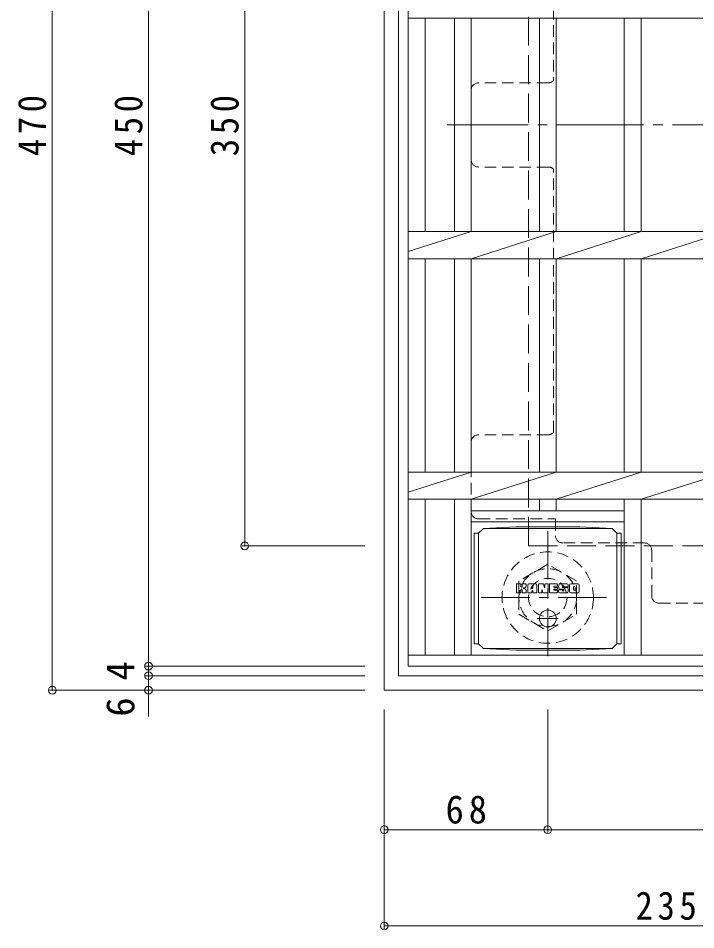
# Model space of a CAD drawing. Units: millimetres at full size, sheet at 1:4. Extents: x -1079 to 1079, y -788 to 743.
# Drawn here: x -897.2 to -615.5, y 20.9 to 399.8 of the extents above; entities that cross this region are included whole.
import ezdxf
from ezdxf.enums import TextEntityAlignment as Align

# ---------------------------------------------------------------- set-up
doc = ezdxf.new("R2010")
doc.units = ezdxf.units.MM
doc.header["$LTSCALE"] = 4
doc.header["$PDMODE"] = 32
doc.header["$PDSIZE"] = 3.2
for name, pattern in [('CHAIN1', [8, 5, -1, 1, -1]), ('CHAIN2', [12, 9, -1, 1, -1]), ('DASHED1', [1.8, 1.2, -0.6]), ('DASHED3', [4, 3, -1])]:
    doc.linetypes.add(name, pattern=pattern)
for name, color, linetype, lineweight in [('4-1', 3, 'Continuous', 9), ('4-2', 3, 'Continuous', 9), ('4-4', 7, 'Continuous', 9), ('4-7', 2, 'Continuous', 9), ('4-9', 2, 'Continuous', 9), ('4-F', 7, 'Continuous', 9)]:
    doc.layers.add(name, color=color, linetype=linetype, lineweight=lineweight)
doc.styles.add('ＭＳ ゴシック', font='')
doc.styles.get('ＭＳ ゴシック').set_extended_font_data('MS Gothic')

msp = doc.modelspace()

# ---------------------------------------------------------------- linework, layer by layer
at = {"layer": '4-1', "color": 2}
for p, q in [((-745, 120.497), (-745, 590.497)), ((-739, 126.497), (-739, 584.497)), ((-739, 126.497), (-281, 126.497)), ((-275, 120.497), (-745, 120.497))]:
    msp.add_line(p, q, dxfattribs=at)
at = {"layer": '4-1', "color": 2, "linetype": 'DASHED3'}
for q in [(-685, 530.497), (-335, 180.497)]:
    msp.add_line((-685, 180.497), q, dxfattribs=at)
at = {"layer": '4-1', "color": 2, "linetype": 'CHAIN1'}
for p, q in [((-676.999, 186.634), (-676.999, 131.36)), ((-704.636, 158.997), (-649.363, 158.997))]:
    msp.add_line(p, q, dxfattribs=at)
at = {"layer": '4-1', "color": 2, "linetype": 'DASHED1'}
msp.add_lwpolyline([(-664.999, 152.069), (-664.999, 165.926), (-676.999, 172.854), (-688.999, 165.926), (-688.999, 152.069), (-676.999, 145.141)], close=True, dxfattribs=at)
for radius in [19, 12, 8]:
    msp.add_circle((-676.999, 158.997), radius, dxfattribs=at)
at = {"layer": '4-2'}
for p, q in [((-735, 130.497), (-735, 580.497)), ((-735, 399.847), (-284.999, 399.847)), ((-728, 311.148), (-728, 399.847)), ((-715.799, 311.148), (-715.799, 399.847)), ((-708.799, 311.148), (-708.799, 399.847)), ((-680.499, 311.148), (-680.499, 399.847)), ((-673.499, 311.148), (-673.499, 399.847)), ((-645.199, 311.148), (-645.199, 399.847)), ((-638.199, 311.148), (-638.199, 399.847)), ((-735, 302.825), (-708.799, 311.148)), ((-735, 311.148), (-329.349, 311.148)), ((-708.799, 299.848), (-673.499, 311.148)), ((-673.499, 299.848), (-638.199, 311.148)), ((-638.2, 299.848), (-602.9, 311.148)), ((-735, 299.847), (-340.65, 299.847)), ((-728, 211.148), (-728, 299.847)), ((-715.799, 211.148), (-715.799, 299.847)), ((-708.799, 211.148), (-708.799, 299.847)), ((-680.499, 211.148), (-680.499, 299.847)), ((-673.499, 211.148), (-673.499, 299.847)), ((-645.199, 211.148), (-645.199, 299.847)), ((-638.199, 211.148), (-638.199, 299.847)), ((-735, 202.825), (-708.799, 211.148)), ((-735, 211.148), (-429.349, 211.148)), ((-708.799, 199.848), (-673.499, 211.148)), ((-673.499, 199.848), (-638.199, 211.148)), ((-638.2, 199.848), (-602.9, 211.148)), ((-735, 199.847), (-440.65, 199.847)), ((-728, 134.997), (-728, 199.847)), ((-715.799, 134.997), (-715.799, 199.847)), ((-708.799, 134.997), (-708.799, 199.847)), ((-680.499, 194.997), (-680.499, 199.847)), ((-673.499, 194.997), (-673.499, 199.847)), ((-645.199, 134.997), (-645.199, 199.847)), ((-638.199, 134.997), (-638.199, 199.847)), ((-708.799, 194.997), (-645.199, 194.997)), ((-708.799, 190.497), (-645.199, 190.497)), ((-505.5, 134.997), (-735, 134.997)), ((-284.999, 130.497), (-735, 130.497))]:
    msp.add_line(p, q, dxfattribs=at)
at = {"layer": '4-4'}
for p, q in [((-883, 590.497), (-883, 120.497)), ((-843, 580.497), (-843, 130.497)), ((-803, 180.497), (-803, 530.497)), ((-804.2, 180.497), (-753, 180.497)), ((-844.2, 130.497), (-753, 130.497)), ((-843, 130.497), (-843, 126.498)), ((-844.2, 126.498), (-753, 126.498)), ((-843, 126.498), (-843, 120.497)), ((-884.2, 120.497), (-753, 120.497)), ((-843, 120.497), (-843, 109.497)), ((-745, 21.297), (-745, 112.497)), ((-676.999, 61.297), (-676.999, 112.497)), ((-745, 62.497), (-676.999, 62.497)), ((-676.999, 62.497), (-359, 62.497)), ((-745, 22.497), (-510, 22.497))]:
    msp.add_line(p, q, dxfattribs=at)
for p in [(-803, 180.497), (-843, 130.497), (-843, 126.498), (-883, 120.497), (-843, 120.497), (-745, 62.497), (-676.999, 62.497), (-745, 22.497)]:
    msp.add_point(p, dxfattribs=at)
at = {"layer": '4-7', "linetype": 'DASHED1'}
for p, q in [((-674.6, 483.339), (-674.6, 373.958)), ((-676.8, 372.998), (-705.803, 372.998)), ((-708.803, 340.997), (-708.803, 369.998)), ((-676.8, 337.997), (-705.803, 337.997)), ((-674.6, 227.655), (-674.6, 337.036)), ((-708.803, 194.694), (-708.803, 223.695)), ((-676.8, 226.695), (-705.803, 226.695)), ((-705.803, 191.694), (-673.8, 191.694)), ((-673.8, 191.694), (-673.8, 184.694)), ((-636.799, 181.694), (-670.8, 181.694)), ((-633.799, 178.694), (-633.799, 159.694)), ((-630.799, 156.694), (-483.803, 156.694))]:
    msp.add_line(p, q, dxfattribs=at)
at = {"layer": '4-7', "linetype": 'CHAIN2'}
msp.add_line((-301.196, 355.497), (-718.803, 355.497), dxfattribs=at)
at = {"layer": '4-7', "linetype": 'DASHED1'}
for centre, start, end in [((-705.803, 369.998), 90, 180), ((-676.8, 375.998), 270, 317.16657), ((-705.803, 340.997), 180, 270), ((-676.8, 334.997), 42.83343, 90), ((-676.8, 229.695), 270, 317.16657), ((-705.803, 223.695), 90, 180), ((-705.803, 194.694), 180, 270), ((-670.8, 184.694), 180, 270), ((-636.799, 178.694), 0, 90), ((-630.799, 159.694), 180, 270)]:
    msp.add_arc(centre, 3, start, end, dxfattribs=at)
at = {"layer": '4-9'}
for p, q in [((-705.749, 185.726), (-707.552, 185.726)), ((-707.552, 185.726), (-707.552, 139.811)), ((-705.749, 185.769), (-703.749, 187.769)), ((-705.749, 139.769), (-705.749, 185.769)), ((-703.749, 187.769), (-690.286, 188.449)), ((-703.749, 187.769), (-650.249, 187.769)), ((-663.713, 188.449), (-690.286, 188.449)), ((-650.249, 187.769), (-663.713, 188.449)), ((-648.249, 185.769), (-650.249, 187.769)), ((-648.249, 139.769), (-648.249, 185.769)), ((-648.249, 185.726), (-646.447, 185.726)), ((-646.447, 185.726), (-646.447, 139.811)), ((-705.749, 139.811), (-707.552, 139.811)), ((-705.749, 139.769), (-703.749, 137.769)), ((-703.749, 137.769), (-690.286, 137.088)), ((-703.749, 137.769), (-650.249, 137.769)), ((-663.713, 137.088), (-690.286, 137.088)), ((-650.249, 137.769), (-663.713, 137.088)), ((-648.249, 139.769), (-650.249, 137.769)), ((-648.249, 139.811), (-646.447, 139.811))]:
    msp.add_line(p, q, dxfattribs=at)
at = {"layer": '4-9', "linetype": 'CHAIN1'}
for p, q in [((-676.999, 153.957), (-676.999, 146.581)), ((-672.643, 150.269), (-681.355, 150.269))]:
    msp.add_line(p, q, dxfattribs=at)
at = {"layer": '4-9'}
msp.add_circle((-676.999, 150.269), 3.5, dxfattribs=at)
at = {"layer": '4-F'}
for p, q in [((-690.011, 161.17), (-690.011, 164.524)), ((-688.328, 164.681), (-689.854, 164.681)), ((-688.171, 164.524), (-688.171, 163.6)), ((-687.669, 164.524), (-687.669, 163.6)), ((-686.164, 164.681), (-687.511, 164.681)), ((-686.007, 164.524), (-686.007, 163.743)), ((-685.342, 161.17), (-685.342, 164.157)), ((-682.027, 164.681), (-684.818, 164.681)), ((-683.678, 162.886), (-683.678, 163.428)), ((-683.167, 162.886), (-683.167, 163.428)), ((-681.503, 161.17), (-681.503, 164.157)), ((-680.829, 164.524), (-680.829, 161.17)), ((-680.672, 164.681), (-678.968, 164.681)), ((-678.819, 164.572), (-678.34, 163.078)), ((-678.179, 164.524), (-678.179, 163.103)), ((-678.022, 164.681), (-677.001, 164.681)), ((-676.844, 164.524), (-676.844, 161.17)), ((-676.336, 161.17), (-676.336, 164.524)), ((-676.179, 164.681), (-673.158, 164.681)), ((-673.158, 163.689), (-674.274, 163.689)), ((-673.158, 163.25), (-674.274, 163.25)), ((-673, 163.846), (-673, 164.524)), ((-673, 162.601), (-673, 163.093)), ((-669.016, 164.681), (-672.068, 164.681)), ((-670.838, 163.338), (-670.838, 163.752)), ((-670.68, 163.181), (-668.921, 163.181)), ((-670.32, 163.659), (-670.32, 163.752)), ((-670.163, 163.502), (-668.492, 163.502)), ((-668.492, 164.157), (-668.492, 163.502)), ((-667.984, 161.537), (-667.984, 164.157)), ((-664.512, 164.681), (-667.46, 164.681)), ((-666.307, 162.335), (-666.307, 163.359)), ((-665.665, 162.335), (-665.665, 163.359)), ((-663.988, 164.157), (-663.988, 161.537)), ((-689.854, 161.013), (-688.328, 161.013)), ((-688.171, 161.17), (-688.171, 162.255)), ((-687.674, 161.17), (-687.674, 162.255)), ((-687.517, 161.013), (-686.161, 161.013)), ((-686.004, 161.17), (-686.004, 162.1)), ((-683.835, 161.013), (-685.184, 161.013)), ((-683.678, 161.17), (-683.678, 161.589)), ((-683.22, 162.834), (-683.625, 162.834)), ((-683.167, 161.17), (-683.167, 161.589)), ((-683.01, 161.013), (-681.66, 161.013)), ((-679.671, 161.013), (-680.672, 161.013)), ((-679.513, 161.17), (-679.513, 162.08)), ((-679.025, 161.126), (-679.316, 162.108)), ((-677.001, 161.013), (-678.874, 161.013)), ((-676.179, 161.013), (-673.17, 161.013)), ((-673.158, 162.444), (-674.28, 162.444)), ((-673.17, 162.016), (-674.28, 162.016)), ((-673.013, 161.17), (-673.013, 161.858)), ((-672.496, 162.025), (-672.496, 161.537)), ((-672.339, 162.182), (-670.986, 162.182)), ((-670.486, 162.512), (-672.068, 162.512)), ((-668.921, 161.013), (-671.973, 161.013)), ((-670.829, 162.025), (-670.829, 161.914)), ((-670.329, 162.355), (-670.329, 161.914)), ((-664.512, 161.013), (-667.46, 161.013))]:
    msp.add_line(p, q, dxfattribs=at)
for centre, radius, start, end in [((-689.854, 164.524), 0.157, 90, 180), ((-688.328, 164.524), 0.157, 0, 90), ((-687.92, 163.6), 0.251, 180, 0), ((-687.511, 164.524), 0.157, 90, 180), ((-687.086, 162.926), 0.0878, 97.33171, 266.57183), ((-687.386, 165.259), 2.265, 277.33171, 299.42073), ((-686.531, 163.743), 0.524, 299.42073, 0), ((-686.164, 164.524), 0.157, 0, 90), ((-684.818, 164.157), 0.524, 90, 180), ((-683.422, 163.428), 0.255, 0, 180), ((-682.027, 164.157), 0.524, 0, 90), ((-680.672, 164.524), 0.157, 90, 180), ((-678.968, 164.524), 0.157, 17.75635, 90), ((-678.262, 163.103), 0.0827, 197.75635, 0), ((-678.022, 164.524), 0.157, 90, 180), ((-677.001, 164.524), 0.157, 0, 90), ((-676.179, 164.524), 0.157, 90, 180), ((-674.274, 163.47), 0.22, 90, 270), ((-673.158, 164.524), 0.157, 0, 90), ((-673.158, 163.846), 0.157, 270, 0), ((-673.158, 163.093), 0.157, 0, 90), ((-670.121, 163.597), 2.376, 157.10112, 202.89888), ((-672.068, 164.419), 0.262, 90, 157.10112), ((-670.579, 163.752), 0.259, 0, 180), ((-670.68, 163.338), 0.157, 180, 270), ((-670.163, 163.659), 0.157, 180, 270), ((-669.016, 164.157), 0.524, 0, 90), ((-668.921, 162.919), 0.262, 22.90802, 90), ((-670.866, 162.097), 2.374, 337.09198, 22.90802), ((-667.46, 164.157), 0.524, 90, 180), ((-665.986, 163.359), 0.321, 0, 180), ((-664.512, 164.157), 0.524, 0, 90), ((-689.854, 161.17), 0.157, 180, 270), ((-688.328, 161.17), 0.157, 270, 0), ((-687.923, 162.255), 0.249, 0, 180), ((-687.517, 161.17), 0.157, 180, 270), ((-687.189, 161.2), 1.641, 53.71985, 86.57183), ((-686.528, 162.1), 0.524, 0, 53.71985), ((-686.161, 161.17), 0.157, 270, 0), ((-685.184, 161.17), 0.157, 180, 270), ((-683.835, 161.17), 0.157, 270, 0), ((-683.625, 162.886), 0.0524, 180, 270), ((-683.422, 161.589), 0.255, 0, 180), ((-683.22, 162.886), 0.0524, 270, 0), ((-683.01, 161.17), 0.157, 180, 270), ((-681.66, 161.17), 0.157, 270, 0), ((-680.672, 161.17), 0.157, 180, 270), ((-679.671, 161.17), 0.157, 270, 0), ((-679.413, 162.08), 0.101, 16.48875, 180), ((-678.874, 161.17), 0.157, 196.48875, 270), ((-677.001, 161.17), 0.157, 270, 0), ((-676.179, 161.17), 0.157, 180, 270), ((-674.28, 162.23), 0.214, 90, 270), ((-673.17, 161.858), 0.157, 0, 90), ((-673.17, 161.17), 0.157, 270, 0), ((-673.158, 162.601), 0.157, 270, 0), ((-671.973, 161.537), 0.524, 180, 270), ((-672.339, 162.025), 0.157, 90, 180), ((-672.068, 162.774), 0.262, 202.89888, 270), ((-670.986, 162.025), 0.157, 0, 90), ((-670.579, 161.914), 0.25, 180, 0), ((-670.486, 162.355), 0.157, 0, 90), ((-668.921, 161.275), 0.262, 270, 337.09198), ((-667.46, 161.537), 0.524, 180, 270), ((-665.986, 162.335), 0.321, 180, 0), ((-664.512, 161.537), 0.524, 270, 0)]:
    msp.add_arc(centre, radius, start, end, dxfattribs=at)

# ---------------------------------------------------------------- texts
at = {"layer": '4-4', "color": 2, "style": 'ＭＳ ゴシック'}
for s, p in [('4', (-845.4, 124.497)), ('6', (-845.4, 109.497))]:
    msp.add_text(s, height=11.73, rotation=90, dxfattribs=at).set_placement(p, align=Align.BOTTOM_LEFT)
at = {"layer": '4-4', "color": 2, "char_height": 11.73, "attachment_point": 7, "rotation": 90, "style": 'ＭＳ ゴシック'}
for s, insert in [('\\T1.27;\\W0.9;470', (-885.4, 342.497)), ('\\T1.27;\\W0.9;450', (-845.4, 342.497)), ('\\T1.27;\\W0.9;350', (-805.4, 342.497))]:
    msp.add_mtext(s, dxfattribs=dict(at, insert=insert))
at = {"layer": '4-4', "color": 2, "char_height": 11.73, "attachment_point": 7, "style": 'ＭＳ ゴシック'}
for s, insert in [('\\T1.27;\\W0.95;68', (-719.5, 64.897)), ('\\T1.27;\\W0.9;235', (-640.5, 24.897))]:
    msp.add_mtext(s, dxfattribs=dict(at, insert=insert))

doc.saveas('drawing.dxf')
